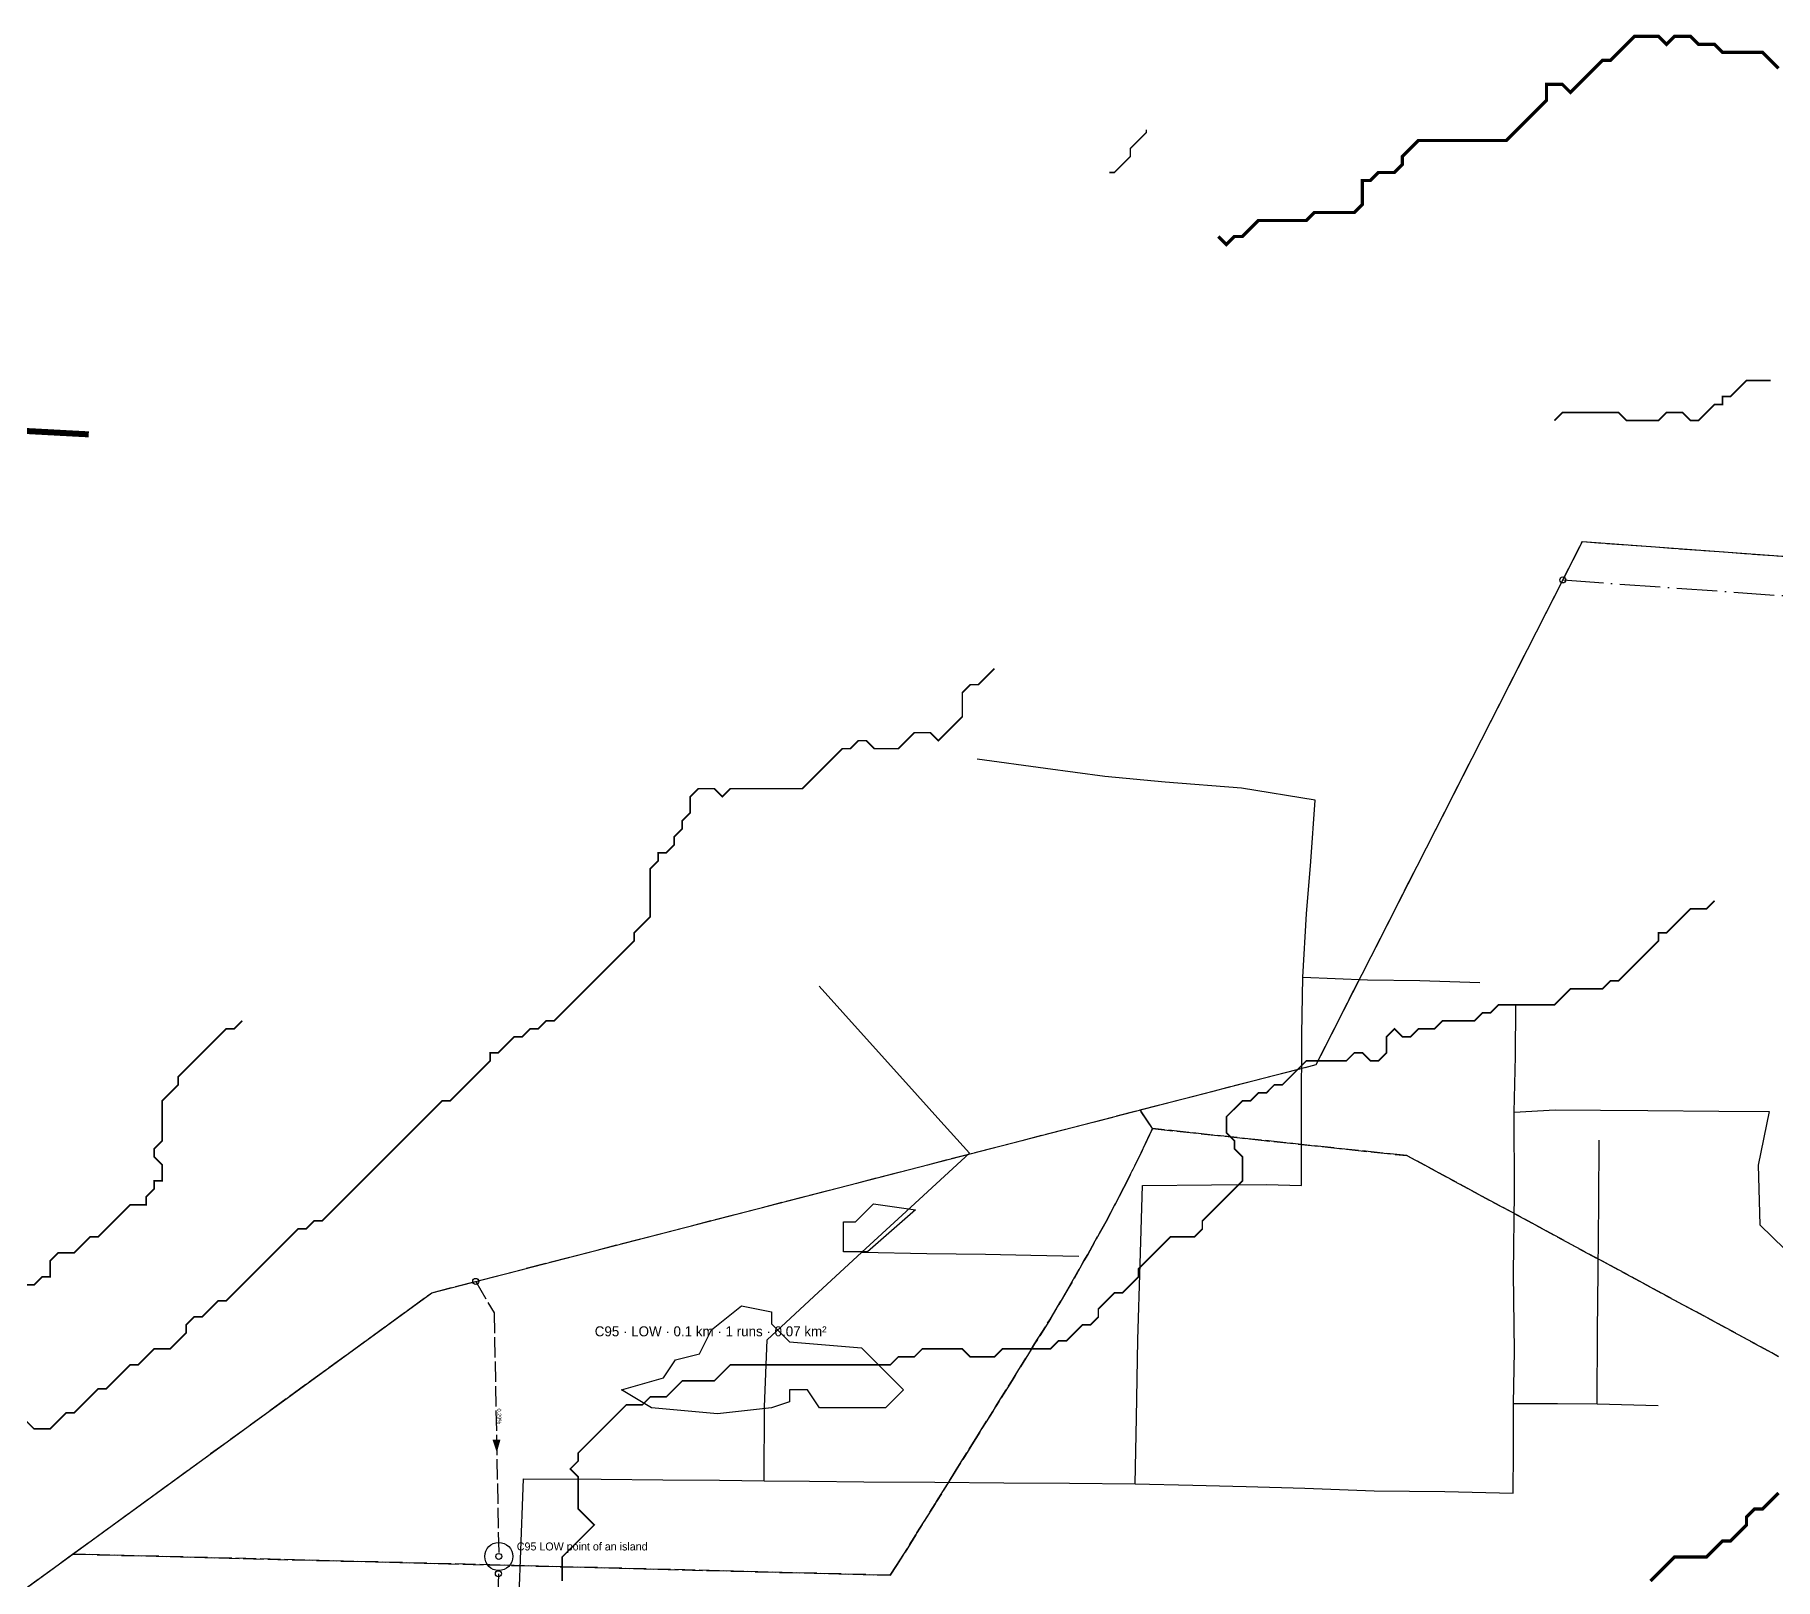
# Model space of a CAD drawing. Header units: metres. Extents: x 442821 to 452274, y 2561971 to 2571293.
# Drawn here: x 444804 to 445674, y 2567161 to 2567933 of the extents above; entities that cross this region are included whole.
import ezdxf
from ezdxf.enums import TextEntityAlignment as Align

# ---------------------------------------------------------------- set-up
doc = ezdxf.new("R2010")
doc.units = ezdxf.units.M
doc.header["$LTSCALE"] = 8
doc.linetypes.add('DASHDOT', pattern=[3.556, 2.54, -0.508, 0, -0.508])
doc.linetypes.add('DASHED', pattern=[1.524, 1.27, -0.254])
for name, color, linetype in [('A_ARROWS', 7, 'Continuous'), ('A_BUILT_2006', 252, 'Continuous'), ('A_CATCH_LABEL', 7, 'Continuous'), ('A_CATCHMENTS', 7, 'Continuous'), ('A_ENVELOPE', 3, 'Continuous'), ('A_GRADIENT', 8, 'Continuous'), ('A_JUNCTIONS', 8, 'Continuous'), ('A_MAIN_PIPE', 5, 'Continuous'), ('A_OUTLET_LABEL', 7, 'Continuous'), ('A_OUTLETS', 7, 'Continuous'), ('A_RUNS', 7, 'Continuous'), ('A_STREAMS', 5, 'Continuous'), ('A_WADI', 4, 'Continuous')]:
    doc.layers.add(name, color=color, linetype=linetype)

msp = doc.modelspace()

# ---------------------------------------------------------------- linework, layer by layer
at = {"layer": 'A_ARROWS', "color": 1}
msp.add_solid([(445034.51, 2567224.66), (445032.38, 2567231.02), (445036.38, 2567231.1)], dxfattribs=at)
at = {"layer": 'A_BUILT_2006', "color": 252}
for points in [[(445308.91, 2567566.55), (445274.73, 2567571.26)], [(445338.45, 2567562.61), (445308.91, 2567566.55)], [(445368.61, 2567559.79), (445338.45, 2567562.61)], [(445406.88, 2567556.85), (445368.61, 2567559.79)], [(445443.72, 2567550.82), (445406.88, 2567556.85)], [(445441.47, 2567520.13), (445443.72, 2567550.82)], [(445439.36, 2567493.9), (445441.47, 2567520.13)], [(445437.51, 2567462.23), (445439.36, 2567493.9)], [(445436.93, 2567433.81), (445437.51, 2567462.23)], [(445437.51, 2567462.23), (445469.84, 2567460.9)], [(445469.84, 2567460.9), (445495.94, 2567460.59)], [(445495.94, 2567460.59), (445525.91, 2567459.6)], [(445219.31, 2567431.52), (445195.7, 2567457.76)], [(445543.84, 2567422.83), (445543.98, 2567448.02)], [(445436.8, 2567395.18), (445436.93, 2567433.81)], [(445240.49, 2567407.93), (445219.31, 2567431.52)], [(445543.21, 2567394.75), (445543.84, 2567422.83)], [(445254.98, 2567391.86), (445240.49, 2567407.93)], [(445270.78, 2567374.29), (445254.98, 2567391.86)], [(445436.78, 2567358.19), (445436.8, 2567395.18)], [(445543.21, 2567394.75), (445563.59, 2567395.89)], [(445543.28, 2567354.47), (445543.21, 2567394.75)], [(445563.59, 2567395.89), (445586.21, 2567395.76)], [(445586.21, 2567395.76), (445609.93, 2567395.55)], [(445609.93, 2567395.55), (445645.38, 2567395.23)], [(445645.38, 2567395.23), (445670.67, 2567395.15)], [(445670.67, 2567395.15), (445665.06, 2567368.27)], [(445254.09, 2567358.88), (445270.78, 2567374.29)], [(445585.42, 2567349.8), (445585.7, 2567380.84)], [(445665.06, 2567368.27), (445665.96, 2567338.43)], [(445237.11, 2567343.22), (445254.09, 2567358.88)], [(445356.12, 2567318.93), (445357.34, 2567358.11)], [(445357.34, 2567358.11), (445391.79, 2567358.46)], [(445391.79, 2567358.46), (445419.26, 2567358.61)], [(445419.26, 2567358.61), (445436.78, 2567358.19)], [(445542.82, 2567314.09), (445543.28, 2567354.47)], [(445585.11, 2567315.1), (445585.42, 2567349.8)], [(445217.06, 2567324.71), (445237.11, 2567343.22)], [(445665.96, 2567338.43), (445684.69, 2567320.3)], [(445193.04, 2567302.55), (445217.06, 2567324.71)], [(445217.06, 2567324.71), (445249.57, 2567324.15)], [(445249.57, 2567324.15), (445278.88, 2567323.73)], [(445278.88, 2567323.73), (445301.45, 2567323.25)], [(445301.45, 2567323.25), (445325.42, 2567322.83)], [(445355.01, 2567280.98), (445356.12, 2567318.93)], [(445543.36, 2567275.23), (445542.82, 2567314.09)], [(445584.84, 2567285.29), (445585.11, 2567315.1)], [(445169.66, 2567280.99), (445193.04, 2567302.55)], [(445168.36, 2567247.46), (445169.66, 2567280.99)], [(445354.4, 2567242.01), (445355.01, 2567280.98)], [(445584.62, 2567248.97), (445584.84, 2567285.29)], [(445542.88, 2567249.19), (445543.36, 2567275.23)], [(445168.1, 2567210.52), (445168.36, 2567247.46)], [(445353.63, 2567208.95), (445354.4, 2567242.01)], [(445542.75, 2567225.29), (445542.88, 2567249.19)], [(445542.88, 2567249.19), (445564.86, 2567249.07)], [(445564.86, 2567249.07), (445584.62, 2567248.97)], [(445584.62, 2567248.97), (445615.19, 2567248.1)], [(445542.67, 2567204.21), (445542.75, 2567225.29)], [(445046.44, 2567171.15), (445047.82, 2567211.54)], [(445047.82, 2567211.54), (445086.7, 2567211.21)], [(445086.7, 2567211.21), (445117.5, 2567210.95)], [(445117.5, 2567210.95), (445145.8, 2567210.71)], [(445145.8, 2567210.71), (445168.1, 2567210.52)], [(445168.1, 2567210.52), (445190.8, 2567210.33)], [(445190.8, 2567210.33), (445218, 2567209.96)], [(445218, 2567209.96), (445253.58, 2567209.8)], [(445253.58, 2567209.8), (445287.95, 2567209.5)], [(445287.95, 2567209.5), (445320.9, 2567209.23)], [(445320.9, 2567209.23), (445353.63, 2567208.95)], [(445353.63, 2567208.95), (445382.49, 2567208.23)], [(445382.49, 2567208.23), (445409.11, 2567207.56)], [(445409.11, 2567207.56), (445438.44, 2567206.82)], [(445438.44, 2567206.82), (445473.13, 2567205.38)], [(445473.13, 2567205.38), (445508.45, 2567205.05)], [(445508.45, 2567205.05), (445542.67, 2567204.21)], [(445044.85, 2567131.12), (445046.44, 2567171.15)]]:
    msp.add_lwpolyline(points, dxfattribs=at)
at = {"layer": 'A_CATCHMENTS', "color": 2, "linetype": 'DASHED'}
msp.add_lwpolyline([(445675.35, 2567272.69), (445489.54, 2567373.04), (445362.33, 2567386.58), (445356.01, 2567395.87), (445444.13, 2567418.61), (445577.23, 2567680.07), (447477.54, 2567541.02)], dxfattribs=at)
at = {"layer": 'A_CATCHMENTS', "color": 1, "linetype": 'DASHED'}
msp.add_lwpolyline([(444822.46, 2567173.82), (445002.03, 2567304.52), (445356.01, 2567395.87), (445362.33, 2567386.58), (445356.68, 2567374.52), (445348.02, 2567357.05), (445339.11, 2567340.11), (445329.95, 2567323.69), (445328.03, 2567320.45), (445320.74, 2567307.38), (445311.33, 2567291.5), (445303.41, 2567278.93), (445301.71, 2567276.06), (445293.6, 2567263.18), (445292.1, 2567260.62), (445283.79, 2567247.43), (445282.48, 2567245.19), (445273.98, 2567231.67), (445272.86, 2567229.75), (445264.18, 2567215.92), (445263.24, 2567214.32), (445254.37, 2567200.17), (445253.63, 2567198.88), (445244.57, 2567184.42), (445244.01, 2567183.45), (445234.37, 2567168.05), (445231.12, 2567163.27), (444822.46, 2567173.82)], close=True, dxfattribs=at)
at = {"layer": 'A_CATCHMENTS', "color": 4, "linetype": 'DASHED'}
msp.add_lwpolyline([(444659.08, 2567054.9), (444822.46, 2567173.82), (445231.12, 2567163.27), (445234.37, 2567168.05), (445244.01, 2567183.45), (445244.57, 2567184.42), (445253.63, 2567198.88), (445254.37, 2567200.17), (445263.24, 2567214.32), (445264.18, 2567215.92), (445272.86, 2567229.75), (445273.98, 2567231.67), (445282.48, 2567245.19), (445283.79, 2567247.43), (445292.1, 2567260.62), (445293.6, 2567263.18), (445301.71, 2567276.06), (445303.41, 2567278.93), (445311.33, 2567291.5), (445320.74, 2567307.38), (445328.03, 2567320.45), (445329.95, 2567323.69), (445339.11, 2567340.11), (445348.02, 2567357.05), (445356.68, 2567374.52), (445362.33, 2567386.58), (445489.54, 2567373.04), (445675.35, 2567272.69)], dxfattribs=at)
at = {"layer": 'A_ENVELOPE', "color": 3}
msp.add_lwpolyline([(444250.94, 2566757.85), (445002.03, 2567304.52), (445444.13, 2567418.61), (445577.23, 2567680.07), (447477.54, 2567541.02)], dxfattribs=at)
at = {"layer": 'A_JUNCTIONS'}
for centre in [(445567.46, 2567660.86), (445023.95, 2567310.18), (445035.5, 2567172.65), (445035.28, 2567164.01)]:
    msp.add_circle(centre, 1.5, dxfattribs=at)
at = {"layer": 'A_MAIN_PIPE', "color": 5, "const_width": 3}
msp.add_lwpolyline([(444433.85, 2567770.02), (444677.04, 2567741.96), (444830.52, 2567733.67)], dxfattribs=at)
at = {"layer": 'A_OUTLETS', "color": 30}
msp.add_circle((445035.5, 2567172.65), 7, dxfattribs=at)
at = {"layer": 'A_RUNS', "color": 2, "linetype": 'DASHDOT'}
msp.add_lwpolyline([(445567.46, 2567660.86), (445900.63, 2567637.21)], dxfattribs=at)
at = {"layer": 'A_RUNS', "color": 1, "linetype": 'DASHED'}
msp.add_lwpolyline([(445023.95, 2567310.18), (445033.17, 2567294.42), (445035.5, 2567172.65)], dxfattribs=at)
at = {"layer": 'A_RUNS', "color": 4, "linetype": 'DASHED'}
msp.add_lwpolyline([(445035.28, 2567164.01), (445031.74, 2567032.16), (445030.78, 2566990.01)], dxfattribs=at)
at = {"layer": 'A_STREAMS', "color": 5}
for points, const_width in [([(445675.29, 2567916.64), (445671.29, 2567920.64), (445667.29, 2567924.65), (445663.29, 2567924.65), (445659.29, 2567924.65), (445655.29, 2567924.65), (445651.29, 2567924.65), (445647.29, 2567924.65), (445643.29, 2567928.65), (445639.29, 2567928.65), (445635.29, 2567928.65), (445631.29, 2567932.65), (445627.29, 2567932.65), (445623.29, 2567932.65), (445619.29, 2567928.65), (445615.28, 2567932.65), (445611.28, 2567932.65), (445607.28, 2567932.65), (445603.28, 2567932.65), (445599.28, 2567928.65), (445595.28, 2567924.65), (445591.28, 2567920.64), (445587.28, 2567920.64), (445583.28, 2567916.64), (445579.28, 2567912.64), (445575.28, 2567908.64), (445571.28, 2567904.64), (445567.28, 2567908.64), (445563.28, 2567908.64), (445559.28, 2567908.64), (445559.28, 2567904.64), (445559.28, 2567900.64), (445555.28, 2567896.64), (445551.28, 2567892.63), (445547.28, 2567888.63), (445543.27, 2567884.63), (445539.27, 2567880.63), (445535.27, 2567880.63), (445531.27, 2567880.63), (445527.27, 2567880.63), (445523.27, 2567880.63), (445519.27, 2567880.63), (445515.27, 2567880.63), (445511.27, 2567880.63), (445507.27, 2567880.63), (445503.27, 2567880.63), (445499.27, 2567880.63), (445495.27, 2567880.63), (445491.27, 2567876.63), (445487.27, 2567872.63), (445487.27, 2567868.63), (445483.27, 2567864.62), (445479.27, 2567864.62), (445475.27, 2567864.62), (445471.26, 2567860.62), (445467.26, 2567860.62), (445467.26, 2567856.62), (445467.26, 2567852.62), (445467.26, 2567848.62), (445463.26, 2567844.62), (445459.26, 2567844.62), (445455.26, 2567844.62), (445451.26, 2567844.62), (445447.26, 2567844.62), (445443.26, 2567844.62), (445439.26, 2567840.62), (445435.26, 2567840.62), (445431.26, 2567840.62), (445427.26, 2567840.62), (445423.26, 2567840.62), (445419.26, 2567840.62), (445415.26, 2567840.62), (445411.26, 2567836.62), (445407.26, 2567832.61), (445403.26, 2567832.61), (445399.25, 2567828.61), (445395.25, 2567832.61)], 1.6), ([(445359.25, 2567886.04), (445359.25, 2567884.63), (445355.25, 2567880.63), (445351.25, 2567876.63), (445351.25, 2567872.63), (445347.25, 2567868.63), (445343.25, 2567864.62), (445340.78, 2567864.62)], 0.8), ([(445671.29, 2567760.59), (445667.29, 2567760.59), (445663.29, 2567760.59), (445659.29, 2567760.59), (445655.29, 2567756.59), (445651.29, 2567752.59), (445647.29, 2567752.59), (445647.29, 2567748.58), (445643.29, 2567748.58), (445639.29, 2567744.58), (445635.29, 2567740.58), (445631.29, 2567740.58), (445627.29, 2567744.58), (445623.29, 2567744.58), (445619.29, 2567744.58), (445615.28, 2567740.58), (445611.28, 2567740.58), (445607.28, 2567740.58), (445603.28, 2567740.58), (445599.28, 2567740.58), (445595.28, 2567744.58), (445591.28, 2567744.58), (445587.28, 2567744.58), (445583.28, 2567744.58), (445579.28, 2567744.58), (445575.28, 2567744.58), (445571.28, 2567744.58), (445567.28, 2567744.58), (445563.28, 2567740.58)], 0.8), ([(445283.24, 2567616.54), (445279.24, 2567612.54), (445275.24, 2567608.54), (445271.24, 2567608.54), (445267.24, 2567604.53), (445267.24, 2567600.53), (445267.24, 2567596.53), (445267.24, 2567592.53), (445263.24, 2567588.53), (445259.24, 2567584.53), (445255.24, 2567580.53), (445251.23, 2567584.53), (445247.23, 2567584.53), (445243.23, 2567584.53), (445239.23, 2567580.53), (445235.23, 2567576.52), (445231.23, 2567576.52), (445227.23, 2567576.52), (445223.23, 2567576.52), (445219.23, 2567580.53), (445215.23, 2567580.53), (445211.23, 2567576.52), (445207.23, 2567576.52), (445203.23, 2567572.52), (445199.23, 2567568.52), (445195.23, 2567564.52), (445191.23, 2567560.52), (445187.23, 2567556.52), (445183.23, 2567556.52), (445179.22, 2567556.52), (445175.22, 2567556.52), (445171.22, 2567556.52), (445167.22, 2567556.52), (445163.22, 2567556.52), (445159.22, 2567556.52), (445155.22, 2567556.52), (445151.22, 2567556.52), (445147.22, 2567552.52), (445143.22, 2567556.52), (445139.22, 2567556.52), (445135.22, 2567556.52), (445131.22, 2567552.52), (445131.22, 2567548.51), (445131.22, 2567544.51), (445127.22, 2567540.51), (445127.22, 2567536.51), (445123.22, 2567532.51), (445123.22, 2567528.51), (445119.22, 2567524.51), (445115.22, 2567524.51), (445115.22, 2567520.5), (445111.22, 2567516.5), (445111.22, 2567512.5), (445111.22, 2567508.5), (445111.22, 2567504.5), (445111.22, 2567500.5), (445111.22, 2567496.5), (445111.22, 2567492.5), (445107.21, 2567488.49), (445103.21, 2567484.49), (445103.21, 2567480.49), (445099.21, 2567476.49), (445095.21, 2567472.49), (445091.21, 2567468.49), (445087.21, 2567464.49), (445083.21, 2567460.48), (445079.21, 2567456.48), (445075.21, 2567452.48), (445071.21, 2567448.48), (445067.21, 2567444.48), (445063.21, 2567440.48), (445059.21, 2567440.48), (445055.21, 2567436.48), (445051.21, 2567436.48), (445047.21, 2567432.47), (445043.21, 2567432.47), (445039.21, 2567428.47), (445035.2, 2567424.47), (445031.2, 2567424.47), (445031.2, 2567420.47), (445027.2, 2567416.47), (445023.2, 2567412.47), (445019.2, 2567408.47), (445015.2, 2567404.46), (445011.2, 2567400.46), (445007.2, 2567400.46), (445003.2, 2567396.46), (444999.2, 2567392.46), (444995.2, 2567388.46), (444991.2, 2567384.46), (444987.2, 2567380.46), (444983.2, 2567376.45), (444979.2, 2567372.45), (444975.2, 2567368.45), (444971.2, 2567364.45), (444967.2, 2567360.45), (444963.19, 2567356.45), (444959.19, 2567352.45), (444955.19, 2567348.44), (444951.19, 2567344.44), (444947.19, 2567340.44), (444943.19, 2567340.44), (444939.19, 2567336.44), (444935.19, 2567336.44), (444931.19, 2567332.44), (444927.19, 2567328.44), (444923.19, 2567324.44), (444919.19, 2567320.44), (444915.19, 2567316.43), (444911.19, 2567312.43), (444907.19, 2567308.43), (444903.19, 2567304.43), (444899.19, 2567300.43), (444895.19, 2567300.43), (444891.18, 2567296.43), (444887.18, 2567292.43), (444883.18, 2567292.43), (444879.18, 2567288.42), (444879.18, 2567284.42), (444875.18, 2567280.42), (444871.18, 2567276.42), (444867.18, 2567276.42), (444863.18, 2567276.42), (444859.18, 2567272.42), (444855.18, 2567268.42), (444851.18, 2567268.42), (444847.18, 2567264.42), (444843.18, 2567260.41), (444839.18, 2567256.41), (444835.18, 2567256.41), (444831.18, 2567252.41), (444827.18, 2567248.41), (444823.18, 2567244.41), (444819.17, 2567244.41), (444815.17, 2567240.41), (444811.17, 2567236.41), (444807.17, 2567236.41), (444803.17, 2567236.41), (444799.17, 2567240.41)], 0.8), ([(445643.29, 2567500.5), (445639.29, 2567496.5), (445635.29, 2567496.5), (445631.29, 2567496.5), (445627.29, 2567492.5), (445623.29, 2567488.49), (445619.29, 2567484.49), (445615.28, 2567484.49), (445615.28, 2567480.49), (445611.28, 2567476.49), (445607.28, 2567472.49), (445603.28, 2567468.49), (445599.28, 2567464.49), (445595.28, 2567460.48), (445591.28, 2567460.48), (445587.28, 2567456.48), (445583.28, 2567456.48), (445579.28, 2567456.48), (445575.28, 2567456.48), (445571.28, 2567456.48), (445567.28, 2567452.48), (445563.28, 2567448.48), (445559.28, 2567448.48), (445555.28, 2567448.48), (445551.28, 2567448.48), (445547.28, 2567448.48), (445543.27, 2567448.48), (445539.27, 2567448.48), (445535.27, 2567448.48), (445531.27, 2567444.48), (445527.27, 2567444.48), (445523.27, 2567440.48), (445519.27, 2567440.48), (445515.27, 2567440.48), (445511.27, 2567440.48), (445507.27, 2567440.48), (445503.27, 2567436.48), (445499.27, 2567436.48), (445495.27, 2567436.48), (445491.27, 2567432.47), (445487.27, 2567432.47), (445483.27, 2567436.48), (445479.27, 2567432.47), (445479.27, 2567428.47), (445479.27, 2567424.47), (445475.27, 2567420.47), (445471.26, 2567420.47), (445467.26, 2567424.47), (445463.26, 2567424.47), (445459.26, 2567420.47), (445455.26, 2567420.47), (445451.26, 2567420.47), (445447.26, 2567420.47), (445443.26, 2567420.47), (445439.26, 2567420.47), (445435.26, 2567416.47), (445431.26, 2567412.47), (445427.26, 2567408.47), (445423.26, 2567408.47), (445419.26, 2567404.46), (445415.26, 2567404.46), (445411.26, 2567400.46), (445407.26, 2567400.46), (445403.26, 2567396.46), (445399.25, 2567392.46), (445399.25, 2567388.46), (445399.25, 2567384.46), (445403.26, 2567380.46), (445403.26, 2567376.45), (445407.26, 2567372.45), (445407.26, 2567368.45), (445407.26, 2567364.45), (445407.26, 2567360.45), (445403.26, 2567356.45), (445399.25, 2567352.45), (445395.25, 2567348.44), (445391.25, 2567344.44), (445387.25, 2567340.44), (445387.25, 2567336.44), (445383.25, 2567332.44), (445379.25, 2567332.44), (445375.25, 2567332.44), (445371.25, 2567332.44), (445367.25, 2567328.44), (445363.25, 2567324.44), (445359.25, 2567320.44), (445355.25, 2567316.43), (445355.25, 2567312.43), (445351.25, 2567308.43), (445347.25, 2567304.43), (445343.25, 2567304.43), (445339.25, 2567300.43), (445335.25, 2567296.43), (445335.25, 2567292.43), (445331.25, 2567288.42), (445327.25, 2567288.42), (445323.24, 2567284.42), (445319.24, 2567280.42), (445315.24, 2567280.42), (445311.24, 2567276.42), (445307.24, 2567276.42), (445303.24, 2567276.42), (445299.24, 2567276.42), (445295.24, 2567276.42), (445291.24, 2567276.42), (445287.24, 2567276.42), (445283.24, 2567272.42), (445279.24, 2567272.42), (445275.24, 2567272.42), (445271.24, 2567272.42), (445267.24, 2567276.42), (445263.24, 2567276.42), (445259.24, 2567276.42), (445255.24, 2567276.42), (445251.23, 2567276.42), (445247.23, 2567276.42), (445243.23, 2567272.42), (445239.23, 2567272.42), (445235.23, 2567272.42), (445231.23, 2567268.42), (445227.23, 2567268.42), (445223.23, 2567268.42), (445219.23, 2567268.42), (445215.23, 2567268.42), (445211.23, 2567268.42), (445207.23, 2567268.42), (445203.23, 2567268.42), (445199.23, 2567268.42), (445195.23, 2567268.42), (445191.23, 2567268.42), (445187.23, 2567268.42), (445183.23, 2567268.42), (445179.22, 2567268.42), (445175.22, 2567268.42), (445171.22, 2567268.42), (445167.22, 2567268.42), (445163.22, 2567268.42), (445159.22, 2567268.42), (445155.22, 2567268.42), (445151.22, 2567268.42), (445147.22, 2567264.42), (445143.22, 2567260.41), (445139.22, 2567260.41), (445135.22, 2567260.41), (445131.22, 2567260.41), (445127.22, 2567260.41), (445123.22, 2567256.41), (445119.22, 2567252.41), (445115.22, 2567252.41), (445111.22, 2567252.41), (445107.21, 2567248.41), (445103.21, 2567248.41), (445099.21, 2567248.41), (445095.21, 2567244.41), (445091.21, 2567240.41), (445087.21, 2567236.41), (445083.21, 2567232.4), (445079.21, 2567228.4), (445075.21, 2567224.4), (445075.21, 2567220.4), (445071.21, 2567216.4), (445075.21, 2567212.4), (445075.21, 2567208.4), (445075.21, 2567204.39), (445075.21, 2567200.39), (445075.21, 2567196.39), (445079.21, 2567192.39), (445083.21, 2567188.39), (445079.21, 2567184.39), (445075.21, 2567180.39), (445071.21, 2567176.38), (445067.21, 2567172.38), (445067.21, 2567168.38), (445067.21, 2567164.38), (445067.21, 2567160.38)], 0.8), ([(444907.19, 2567440.48), (444903.19, 2567436.48), (444899.19, 2567436.48), (444895.19, 2567432.47), (444891.18, 2567428.47), (444887.18, 2567424.47), (444883.18, 2567420.47), (444879.18, 2567416.47), (444875.18, 2567412.47), (444875.18, 2567408.47), (444871.18, 2567404.46), (444867.18, 2567400.46), (444867.18, 2567396.46), (444867.18, 2567392.46), (444867.18, 2567388.46), (444867.18, 2567384.46), (444867.18, 2567380.46), (444863.18, 2567376.45), (444863.18, 2567372.45), (444867.18, 2567368.45), (444867.18, 2567364.45), (444867.18, 2567360.45), (444863.18, 2567360.45), (444863.18, 2567356.45), (444859.18, 2567352.45), (444859.18, 2567348.44), (444855.18, 2567348.44), (444851.18, 2567348.44), (444847.18, 2567344.44), (444843.18, 2567340.44), (444839.18, 2567336.44), (444835.18, 2567332.44), (444831.18, 2567332.44), (444827.18, 2567328.44), (444823.18, 2567324.44), (444819.17, 2567324.44), (444815.17, 2567324.44), (444811.17, 2567320.44), (444811.17, 2567316.43), (444811.17, 2567312.43), (444807.17, 2567312.43), (444803.17, 2567308.43), (444799.17, 2567308.43)], 0.8), ([(445675.29, 2567204.39), (445671.29, 2567200.39), (445667.29, 2567196.39), (445663.29, 2567196.39), (445659.29, 2567192.39), (445659.29, 2567188.39), (445655.29, 2567184.39), (445651.29, 2567180.39), (445647.29, 2567180.39), (445643.29, 2567176.38), (445639.29, 2567172.38), (445635.29, 2567172.38), (445631.29, 2567172.38), (445627.29, 2567172.38), (445623.29, 2567172.38), (445619.29, 2567168.38), (445615.28, 2567164.38), (445611.28, 2567160.38)], 1.6)]:
    msp.add_lwpolyline(points, dxfattribs=dict(at, const_width=const_width))
at = {"layer": 'A_WADI', "color": 4}
for points in [[(445243.8, 2567346.01), (445219.8, 2567325.01), (445207.8, 2567325.01), (445207.8, 2567340.01), (445213.8, 2567340.01), (445222.8, 2567349.01), (445243.8, 2567346.01)], [(445171.8, 2567295.01), (445171.8, 2567289.01), (445180.8, 2567280.01), (445216.8, 2567277.01), (445237.8, 2567256.01), (445228.8, 2567247.01), (445195.8, 2567247.01), (445189.8, 2567256.01), (445180.8, 2567256.01), (445180.8, 2567250.01), (445171.8, 2567247.01), (445144.8, 2567244.01), (445111.8, 2567247.01), (445096.8, 2567256.01), (445117.8, 2567262.01), (445123.8, 2567271.01), (445135.8, 2567274.01), (445141.8, 2567286.01), (445156.8, 2567298.01), (445171.8, 2567295.01)]]:
    msp.add_lwpolyline(points, close=True, dxfattribs=at)

# ---------------------------------------------------------------- texts
at = {"layer": 'A_CATCH_LABEL', "color": 1}
msp.add_text('C95 · LOW · 0.1 km · 1 runs · 0.07 km²', height=5, dxfattribs=at).set_placement((445141.44, 2567285.21), align=Align.MIDDLE_CENTER)
at = {"layer": 'A_GRADIENT', "color": 1}
msp.add_text('0.29%', height=2, rotation=-88.90678, dxfattribs=at).set_placement((445034.16, 2567242.66), align=Align.BOTTOM_CENTER)
at = {"layer": 'A_OUTLET_LABEL', "color": 30}
msp.add_text('C95 LOW point of an island', height=4, dxfattribs=at).set_placement((445044.5, 2567175.65))

doc.saveas('drawing.dxf')
